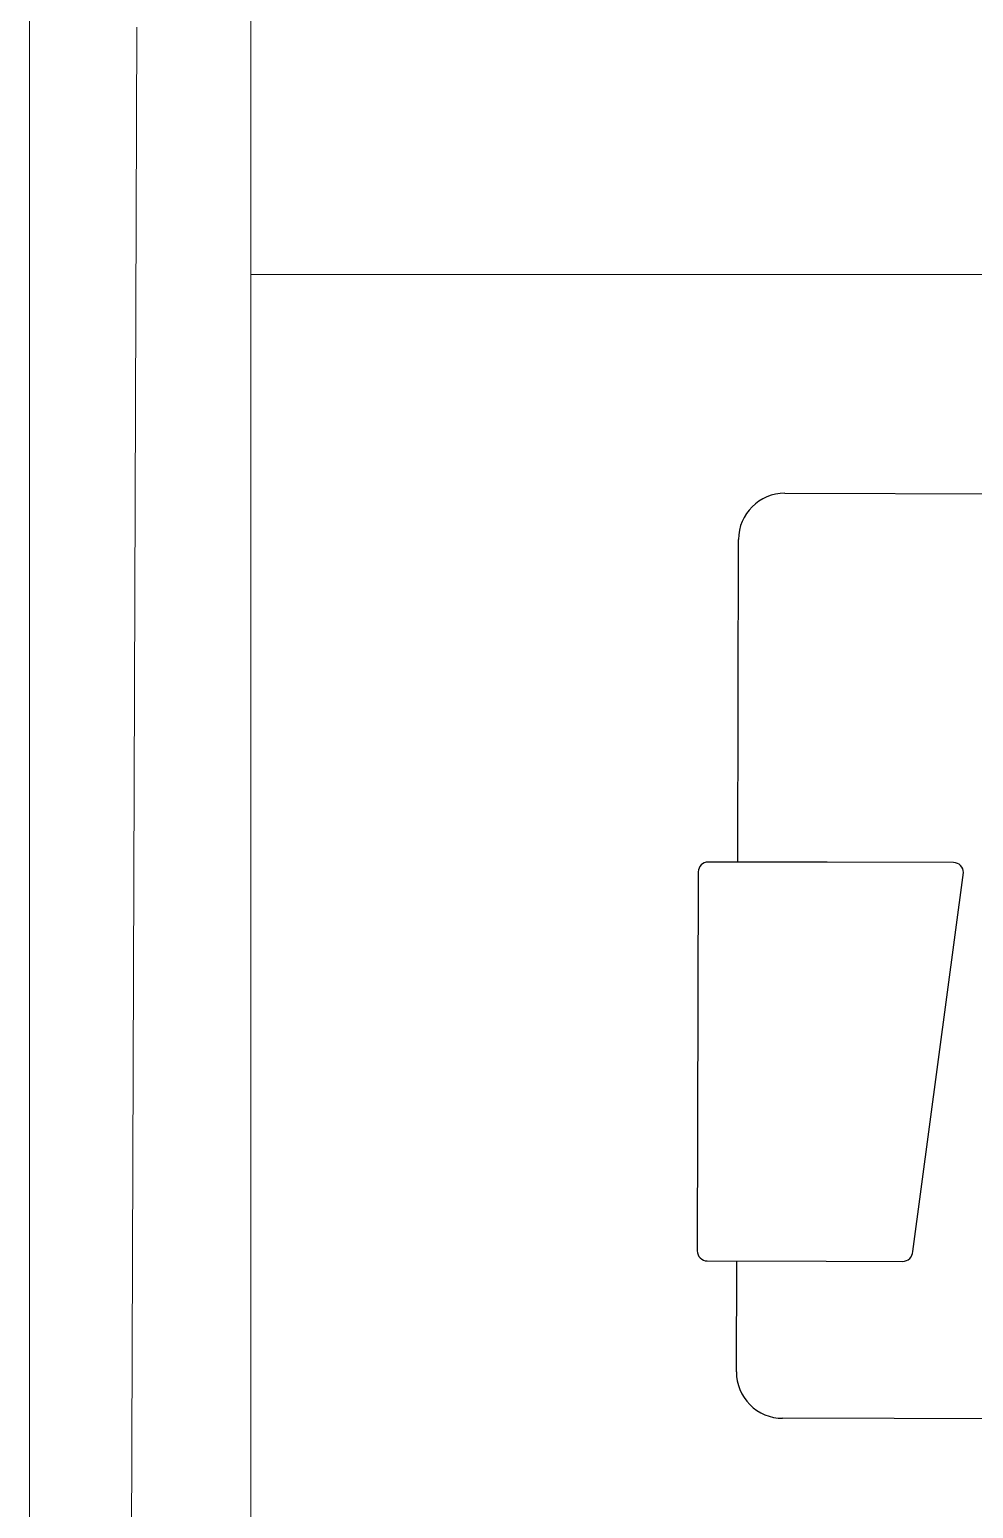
# Paper-space layout 'office1 floor1' of a CAD drawing. Header units: inches. Extents: x 0.3 to 10.8, y 1.4 to 4.2.
# Drawn here: x 0.2796 to 0.4489, y 2.7924 to 3.0578 of the extents above; entities that cross this region are included whole.
import ezdxf

# ---------------------------------------------------------------- set-up
doc = ezdxf.new("R2010")
doc.units = ezdxf.units.IN
doc.header["$MEASUREMENT"] = 0
doc.layers.get('0').update_dxf_attribs({"lineweight": 0})
doc.layers.add('WALL 1 100', color=250, linetype='Continuous', lineweight=9)
doc.layers.add('провода', color=1, linetype='Continuous', lineweight=5)

psp = doc.layouts.new('office1 floor1')

# ---------------------------------------------------------------- linework, layer by layer
at = {"color": 7, "linetype": 'ByBlock', "lineweight": -2}
for p, q in [((0.4150804741213353, 2.974582892987957), (0.5350668467676849, 2.97429231880237)), ((0.4066178665112237, 2.908377867087126), (0.4067581399443443, 2.966300770265272)), ((0.4226868047619445, 2.908338952512558), (0.4013308333171089, 2.908390670835846)), ((0.4453457772622241, 2.908284078677012), (0.4226868047619445, 2.908338952512558)), ((0.3995365380685365, 2.906605045176835), (0.3993718158671224, 2.838586547933009)), ((0.438016878450903, 2.838492960158505), (0.4471314029212357, 2.906489783428463)), ((0.4011574415261491, 2.836792252684444), (0.4225134129709922, 2.836740534361164)), ((0.4063962368556088, 2.816860658168193), (0.4064444747202714, 2.836779448935725)), ((0.4225134129709922, 2.836740534361164), (0.4362225832023457, 2.836707334499486)), ((0.7301630406721209, 2.80777430635944), (0.4146783595783008, 2.808538323991209))]:
    psp.add_line(p, q, dxfattribs=at)
for centre, radius, start, end in [((0.4150603683941819, 2.966280664538112), 0.008302252795088467, 89.86124556017931, 179.8612455601792), ((0.4013264985223175, 2.906600710382058), 0.001789965702621787, 89.86124556017931, 179.8612455601792), ((0.4453414424674549, 2.906494118223232), 0.001789965702620277, 359.8612455601793, 89.86124556017931), ((0.4011617763209257, 2.838582213138233), 0.001789965702623297, 179.8612455601792, 269.8612455601793), ((0.4362288953617341, 2.838495307988126), 0.001787984630653773, 269.7977270957758, 359.9247640246093), ((0.414698465305454, 2.816840552441039), 0.008302252795088467, 179.8612455601792, 269.8612455601793)]:
    psp.add_arc(centre, radius, start, end, dxfattribs=at)
at = {"layer": 'WALL 1 100', "color": 0}
for p, q in [((0.2795786636491041, 4.182541226170665), (0.2795786636491041, 1.987228297358581)), ((0.3192529936878856, 4.142866896131894), (0.3192529936878856, 2.026902627397353)), ((0.3192529936878856, 3.013850470158811), (3.919238646234997, 3.013850470158811))]:
    psp.add_line(p, q, dxfattribs=at)
at = {"layer": 'провода', "color": 1}
psp.add_line((0.2950245109818313, 2.003880363899504), (0.2988228521642838, 3.058242480549113), dxfattribs=at)

doc.saveas('drawing.dxf')
